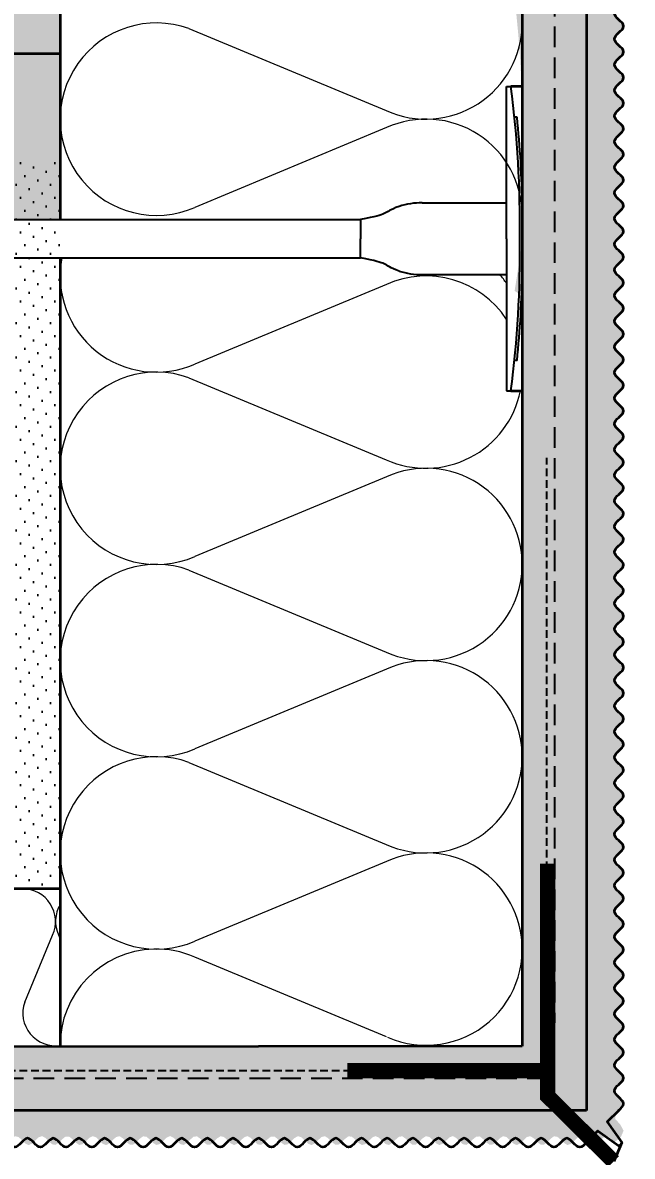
# Model space of a CAD drawing. Header units: millimetres. Extents: x -136099598 to 11807193, y 0 to 779331.
# Drawn here: x 806501 to 809247, y 379149 to 384260 of the extents above; entities that cross this region are included whole.
import ezdxf
from ezdxf import colors
from ezdxf.entities.mleader import LeaderData, LeaderLine
from ezdxf.math import Vec2, Vec3

# ---------------------------------------------------------------- set-up
doc = ezdxf.new("R2010")
doc.units = ezdxf.units.MM
doc.header["$MEASUREMENT"] = 0
doc.linetypes.add('DASHED', pattern=[19.049999999999997, 12.7, -6.35])
for name, color, linetype, lineweight in [('_0', 250, 'Continuous', 9), ('_Линии для надписей', 5, 'Continuous', 9), ('_Штриховки', 250, 'Continuous', 13), ('_Штриховки_точка', 5, 'Continuous', 30), ('АР_Тонкие', 250, 'Continuous', 5), ('Рисунок', 6, 'Continuous', 35)]:
    doc.layers.add(name, color=color, linetype=linetype, lineweight=lineweight)
doc.layers.add('_Дюбель', color=5, linetype='Continuous')
doc.layers.add('_Пунктир', color=6, linetype='DASHED')
doc.styles.add('ISOCPEUR', font='isocpeur.ttf', dxfattribs={"width": 0.7})

# ---------------------------------------------------------------- blocks, each defined once
blk = doc.blocks.new('утеплитель')
at = {"layer": '_Штриховки'}
for p, q in [((-25.97458900007587, 14.5620322346191), (-10.60166635225869, 8.162384554609844)), ((-10.58586496633802, 6.838497686065239), (-25.50526861798312, 0.6238394471720312))]:
    blk.add_line(p, q, dxfattribs=at)
for centre, radius, start, end in [((-28.49999999999955, 7.500000000094474), 7.5, 70.32274650999634, 293.5342702555363), ((-7.521493449437685, 15.02430771533432), 7.52153272777299, 245.825691724005, 359.8148340281726), ((-7.499999495507836, 0.002750887365209564), 7.5, 359.9789847687933, 114.2958742601428)]:
    blk.add_arc(centre, radius, start, end, dxfattribs=at)
blk = doc.blocks.new('УЗЕЛ общий')
at = {"layer": '_Штриховки_точка'}
h = blk.add_hatch(dxfattribs=at)
h.set_pattern_fill('DOTS', color=0, scale=1.903068582934333, angle=44.99999999999999, style=0)
h.set_pattern_definition([(44.99999999999999, (-4891.962199137954, -2784.268734768659), (-1.068127705669402, 3.204383117008204), [0, -3.021121375408251])])
h.paths.add_polyline_path([(662.4610264329822, -527.0793710245644), (646.6063435447286, -511.2246881364135), (804.8455534150726, -511.2225771515978), (804.8455534150726, -325.6093213535087), (802.9408007122711, -324.4345904483216), (804.5576500587067, -314.1406273827479), (804.8455534150726, -292.6099937233694), (804.8455534150726, -281.1771535383614), (804.6101113041532, -272.3945867934699), (804.2650306025189, -266.3175305070645), (803.8732110564015, -261.307884539332), (802.9379912352324, -251.4163773311911), (802.0382992423256, -250.3657546063632), (804.8455534150726, -250.3657546063632), (804.845553275256, -1.818989403545856e-12), (820.7044582728413, -1.818989403545856e-12), (820.7044582728413, -527.0814820093829)])
h = blk.add_hatch(dxfattribs=at)
h.set_pattern_fill('AR-CONC', color=0, scale=0.04757671457335827, angle=2.571095121417787e-44, style=0)
h.set_pattern_definition([(49.99999999999999, (-4891.962199137954, -2784.268734768659), (8.66774799646464, -0.7583293232447337), [0.906336412622475, -9.969700538847222]), (355, (-4891.962199137954, -2784.268734768659), (-1.676737872202845, 9.089847365749517), [0.7250691300979804, -7.975760431077783]), (100.451, (-4891.23988945718, -2784.331928539832), (6.991041460456566, 8.33147667345791), [0.7702670089426704, -8.472937098369371]), (46.1842, (-4891.962199137954, -2781.851837668293), (12.89705015534458, -2.000235836054887), [1.359504618933709, -14.9545508082708]), (96.63559999999991, (-4890.887445912638, -2782.018522687839), (11.29491350170679, 11.77169505073537), [1.155400513413998, -12.70940564755398]), (351.1840000000001, (-4891.962199137954, -2781.851837668293), (11.29493116921017, 11.77167421073318), [1.08760369514697, -11.96364064661667]), (21, (-4890.753750587057, -2782.456061943449), (7.213337863002042, -4.865457385168493), [0.9063364126224751, -9.969700538847222]), (326.0000000000001, (-4890.753750587057, -2782.456061943449), (2.940337462750602, 8.763058292048964), [0.7250691300979795, -7.975760431077772]), (71.4514, (-4890.152642587373, -2782.861515462676), (10.15365546661796, 3.897620418590706), [0.7702670089426704, -8.472937098369375]), (37.49999999999998, (-4891.962199137954, -2784.268734768659), (0.1469455952837531, 4.022850950207217), [0, -7.879084547064716, 0, -8.09660528609411, 0, -8.005971644831863]), (7.499999999999998, (-4891.962199137954, -2784.268734768659), (3.179060011140946, 4.766262613916635), [0, -4.616273461623798, 0, -7.697817264540208, 0, -3.051332589162329]), (327.5, (-4894.657039404787, -2784.268734768659), (6.450955045086014, -0.2725548178032658), [0, -3.021121375408252, 0, -9.42589869127374, 0, -12.50744249419016]), (317.5, (-4895.865487954752, -2784.268734768659), (7.047499782787796, 1.209708906494939), [0, -3.927457788030727, 0, -6.259763489845894, 0, -8.882096843700257])])
h.paths.add_polyline_path([(662.4631374178571, -527.0814820093829), (820.7044582728413, -527.0814820093829), (820.7044582728413, -1.818989403545856e-12), (826.7560328661366, -0.1576002072133633), (828.1984698668257, -229.3344030490143), (827.67571739509, -230.7623050462425), (828.909986384504, -232.1902070435199), (829.8210417748778, -233.6181090408063), (828.8437307843142, -235.0460110380836), (827.6517131658638, -236.4739130353119), (828.2594116358669, -237.9018150326019), (829.6133634338057, -239.3297170298201), (829.4469365194091, -240.7576190271066), (828.0500876017031, -242.1855210243839), (827.7562577599329, -243.6134230216121), (829.0769667388522, -245.041325018904), (829.7973556914967, -246.4692270161349), (828.6718237100304, -247.8971290134086), (827.610773844588, -249.325031010696), (828.4225740626589, -250.7529330079142), (829.7073391079321, -252.1808350052042), (829.306190108473, -253.6087370024325), (827.9167469421518, -255.0366389997098), (827.8609167857212, -256.4645409969962), (829.2360010163975, -257.8924429942153), (829.7424554172321, -259.3203449915018), (828.500767183783, -260.7482469887345), (827.602726290761, -262.1761489860073), (828.5919814693625, -263.6040509832983), (829.7754950250401, -265.0319529805129), (829.15210318967, -266.4598549778029), (827.8021305106249, -267.8877569750357), (827.9860118491943, -269.3156589723221), (829.3834065918945, -270.7435609695995), (829.6600235774531, -272.1714629668277), (828.3342438307027, -273.599364964105), (827.6288235376705, -275.0272669613332), (828.7639512315527, -276.4551689586233), (829.8141485591786, -277.8830709558997), (828.988358386503, -279.3109729531279), (827.7099209344597, -280.7388749504053), (828.127860324983, -282.1667769476335), (829.51550084277, -283.5946789449254), (829.5537427983363, -285.0225809421972), (828.1759362742887, -286.45048293943), (827.6858652536193, -287.8783849367028), (828.9348007242079, -289.3062869339356), (829.8196656845394, -290.7341889312256), (828.818638325145, -292.1620909284402), (827.6438008378627, -293.5899929257312), (828.2827795867943, -295.0178949230176), (829.628601140168, -296.4457969202367), (829.4272957033827, -297.8736989175231), (828.0295271416544, -299.3016009147559), (827.7701688123052, -300.7295029120287), (829.1008473227866, -302.1574049093197), (829.7911770303617, -303.5853069065342), (828.6466256299191, -305.0132089038243), (827.6074528461922, -306.4411109010571), (828.44708701136, -307.8690128983299), (829.7190248632705, -309.2969148956208), (829.2843649187707, -310.7248168928345), (827.898699058278, -312.1527188901846), (827.8780515895342, -313.5806208874128), (829.2584084009868, -315.0085228847029), (829.7320136278304, -316.4364248819211), (828.4760029260669, -317.8643268792084), (827.6044724380481, -319.2922288764821), (828.6170999733149, -320.720130873714), (829.7830893841456, -322.1480328710049), (829.1286330689345, -323.5759348682186), (827.7871346463799, -325.0038368655105), (828.0058309609904, -326.4317388627824), (829.4038013338013, -327.8596408600151), (829.6458581042825, -329.2875428573052), (828.3104528389522, -330.7154448545207), (827.635332746373, -332.1433468518107), (828.7891358464858, -333.5712488490253), (829.8171120792995, -334.9991508463163), (828.963782778068, -336.4270528436027), (827.6985165331862, -337.8549548408355), (828.1498243011883, -339.2828568381083), (829.5333434984223, -340.710758835341), (829.536393083923, -342.1386608326138), (828.153657991963, -343.5665628299048), (827.6965980794648, -344.9944648271367), (828.9595120064332, -346.4223668244094), (829.8175523749669, -347.8502688216422), (828.793496671542, -349.278170818915), (827.6365273412684, -350.706072816206), (828.3063489839551, -352.1339748134342), (829.6433522679745, -353.5618768107115), (829.4073011911842, -354.9897788079425), (828.0093010113924, -356.4176808052171), (827.7845858127712, -357.8455828025035), (829.1245458288486, -359.2734847997353), (829.784340169339, -360.7013867970263), (828.6214573747147, -362.12928879424), (827.6048496986623, -363.5571907915319), (828.4717223860225, -364.9850927888037), (829.7301450188406, -366.4129947860365), (829.262265051424, -367.8408967833266), (827.8810645224876, -369.2687987805421), (827.8956133220927, -370.6967007778321), (829.2805546884774, -372.1246027750467), (829.7209926589294, -373.5525047723377), (828.45134751365, -374.9804067696241), (827.6069500166341, -376.4083087668432), (828.6422618820234, -377.8362107641296), (829.7900391239091, -379.2641127613488), (829.1049672897807, -380.6920147586352), (827.772631149448, -382.1199167559262), (828.0259979810216, -383.547818753158), (829.4238559610112, -384.9757207504308), (829.6311924700294, -386.4036227476636), (828.2868497109157, -387.8315247449364), (827.642494366215, -389.2594267422273), (828.8142848465941, -390.6873287395138), (829.8193519607321, -392.1152307367911), (828.9390905305627, -393.5431327340193), (827.6876835169405, -394.9710347312966), (828.1720571653586, -396.3989367285249), (829.5507670191018, -397.8268387258149), (829.5186222277716, -399.2547407231059), (828.1316465928121, -400.6826427203205), (827.7079042969854, -402.1105447175969), (828.984108656472, -403.5384467148251), (829.814713421687, -404.966348712117), (828.7683173992555, -406.3942507094034), (827.6299042518385, -407.8221527066216), (828.3301082507824, -409.250054703909), (829.6576052413438, -410.6779567011272), (829.3869645567047, -412.1058586984173), (827.9894207835314, -413.5337606956455), (827.7994971864991, -414.9616626929228), (829.1480506833759, -416.3895646902092), (829.7768566831364, -417.8174666874284), (828.5963305211044, -419.2453686847148), (827.6029759757821, -420.6732706819475), (828.4964686119365, -422.1011726792203), (829.7406879997015, -423.5290746765113), (829.2399020819576, -424.9569766737259), (827.8638549094903, -426.3848786710159), (827.9135904075247, -427.8127806682487), (829.3024283049763, -429.2406826655351), (829.7094040852389, -430.6685846628125), (828.4268125204271, -432.0964866600407), (827.6101474508778, -433.524388657318), (828.667455623452, -434.9522906545462), (829.7963326705503, -436.3801926518363), (829.0811174278515, -437.8080946491127), (827.7586315947719, -439.2359966463418), (828.0465013356315, -440.6638986436183), (829.4435588959041, -442.0918006408465), (829.6160382512608, -443.5197026381384), (828.263446022349, -444.9476046354102), (827.6502968223667, -446.375506632643), (828.8393866600836, -447.8034086299158), (829.8208566298144, -449.2313106271486), (828.9142932207924, -450.6592126244386), (827.6774334631045, -452.087114621725), (828.1945473447558, -453.5150166189442), (829.5677598309121, -454.9429186162306), (829.5004418065655, -456.3708206134497), (828.1099136515422, -457.7987226107361), (827.7197723334539, -459.2266246080271), (829.0085790976318, -460.6545266052417), (829.811160399755, -462.0824286025327), (828.7431120840502, -463.51033059975), (827.6239431413705, -464.9382325970964), (828.3540458123334, -466.3661345943283), (829.6713484838256, -467.7940365916011), (829.3662973764021, -469.2219385888338), (827.9698980348785, -470.6498405861066), (827.8148913577315, -472.0777425833976), (829.1713503115479, -473.5056445805676), (829.7687381485594, -474.9335465779159), (828.5712566429884, -476.3614485751341), (827.6018432541168, -477.7893505724214), (828.5213141131098, -479.2172525696396), (829.7506422330061, -480.6451545668679), (829.2172875861306, -482.0730565643344), (827.847081793996, -483.5009585616208), (827.9319712701854, -484.9288605583588), (829.3240176739055, -486.3567625552396), (829.6972594833369, -487.7846645539976), (828.4024095294899, -489.212566553224), (827.6140531652491, -490.6404685469633), (828.6926696000737, -492.0683705355068), (829.8019584428403, -493.4962725392425), (829.0570951243299, -494.9241745695499), (827.7451476128208, -496.3520765629801), (828.0673292647698, -497.7799784493282), (829.4628982841386, -499.2078804012854), (829.6004074604134, -500.6357827315951), (828.2402544994275, -502.0636850580804), (827.6587277990184, -503.4915861796353), (828.8644255170966, -504.9194865800109), (829.821614415212, -506.3473904734856), (828.8894163197274, -507.7752989457804), (827.6677860493674, -509.2031982617627), (828.2172415519035, -510.6310772075394), (829.5842617415492, -512.0589760113098), (829.4819733981858, -513.4869514057073), (828.0886871251878, -514.914902625329), (827.7319581988868, -516.3425969552945), (829.0320779355825, -517.7702206644344), (829.807158476382, -519.1986258372935), (828.7207932820893, -520.6277528516803), (827.619520958222, -522.0547129169863), (828.3689663248952, -523.4779649122675), (829.6767523259041, -524.9064988426544), (829.371369859844, -526.3500764966766), (827.9899479650794, -527.7840610275452), (827.7678044442455, -529.1646927821712), (829.033056108341, -530.5470510683372), (829.8688028283068, -532.0999741896521), (829.1367851036503, -533.7507858592726), (827.6014631085, -534.9054304628371), (826.7697284819442, -534.0532596751173), (825.9379938563216, -533.474293827283), (825.1062592306989, -533.6025113024816), (824.274524604145, -534.3225685102516), (823.4427899785223, -535.1602254629715), (822.6110553519702, -535.6350553302782), (821.7793207254144, -535.3644560278799), (820.9475860988623, -534.5860092446555), (820.1158514732379, -533.7795848620472), (819.2841168466857, -533.4256028217524), (818.4523822210631, -533.8269381607124), (817.6206475945073, -534.6470557840803), (816.7889129688847, -535.4055288612581), (815.9571783423307, -535.6236728901158), (815.1254437167081, -535.1077633005771), (814.293709090156, -534.2626935722228), (813.4619744646498, -533.5688905356947), (812.6302398380958, -533.4958939950475), (811.7985052124732, -534.1096590998932), (810.9667705859174, -534.9629621979111), (810.1350359602948, -535.5753764585679), (809.3033013337408, -535.500153691537), (808.4715667081182, -534.8052518066688), (807.639832081566, -533.9604340741498), (806.8080974559434, -533.4461273246707), (805.9763628293877, -533.6664035617023), (805.1446282037668, -534.4257234914548), (804.3128935772111, -535.245337123185), (803.4811589506589, -535.6448176263084), (802.6494243241032, -535.2888914139648), (801.8176896984824, -534.4818721745714), (800.9859550728597, -533.7041813788965), (800.154220446304, -533.4356573208206), (799.3224858206813, -533.9121808931695), (798.4907511941292, -534.7501807068793), (797.6590165685047, -535.4692299313174), (796.8272819419526, -535.5952442428834), (795.9955473164464, -535.0148366857638), (795.1638126898906, -534.1625750329858), (794.3320780642698, -533.5188861150109), (793.500343437714, -533.5407025543682), (792.6686088120914, -534.2082753609284), (791.8368741855393, -535.0580801176111), (791.0051395599148, -535.6096899937693), (790.1734049333627, -535.4409594564058), (789.3416703068069, -534.702940135583), (788.5099356811843, -533.872311010331), (787.6782010546322, -533.4294989110804), (786.8464664280782, -533.7379892365889), (786.0147318024556, -534.529736336367), (785.1829971758998, -535.3244710950121), (784.3512625502772, -535.6418723352426), (783.5195279237232, -535.2069085355206), (782.6877932981006, -534.3781523919897), (781.8560586715485, -533.6360307352033), (781.0243240459258, -533.4576904851292), (780.19258941937, -534.0025667389145), (779.3608547937492, -534.851613191031), (778.5291201671935, -535.5244030106551), (777.6973855415708, -535.55611208147), (776.8656509160646, -534.9180421087831), (776.0339162895107, -534.065424083472), (775.202181663888, -533.47868483614), (774.3704470373359, -533.594939476653), (773.5387124117133, -534.3094844329025), (772.7069777851575, -535.1489552962448), (771.8752431586036, -535.6329252360456), (771.0435085320514, -535.3736120094136), (770.2117739064288, -534.5993108046987), (769.380039279873, -533.7897058385861), (768.5483046542522, -533.4252227005809), (767.7165700276964, -533.8164529720843), (766.8848354020738, -534.6337916899365), (766.0531007755217, -535.3968120235668), (765.221366149899, -535.6264939426064), (764.3896315233451, -535.1193227475769), (763.5578968977225, -534.2756652518883), (762.7261622711667, -533.5759482859285), (761.894427645544, -533.4908869598175), (761.0626930189919, -534.0972803430486), (760.2309583934839, -534.9505378814356), (759.3992237669318, -535.5702327443723), (758.5674891413091, -535.5070917609437), (757.7357545147552, -534.8181949246518), (756.9040198891325, -533.9720560788), (756.0722852625768, -533.4491020540327), (755.2405506360246, -533.6577894068469), (754.408816010402, -534.4124709609168), (753.577081383848, -535.2347723788998), (752.7453467572923, -535.644266830248), (751.9136121316697, -535.2989267056564), (751.081877506047, -534.4951791690719), (750.2501428794931, -533.7134339141048), (749.4184082538704, -533.4336870325815), (748.5866736273183, -533.9009794132608), (747.7549390016957, -534.7370741971108), (746.9232043751399, -535.461544553722), (746.0914697495191, -535.5994924435963), (745.2597351229633, -535.0269494052782), (744.4280004973407, -534.1752261093361), (743.5962658707886, -533.524749386329), (742.7645312452805, -533.5344313896658), (741.9327966187284, -534.1955063503719), (741.1010619931058, -535.0461394231534), (740.26932736655, -535.6059037774276), (739.4375927399979, -535.4489986363769), (738.6058581143734, -534.7161104884444), (737.7741234878213, -533.8832863740827), (736.9423888612655, -533.4309531239005), (736.1106542356429, -533.7284369899426), (735.2789196090889, -534.5164195898278), (734.4471849834663, -535.3147160104563), (733.6154503569142, -535.6429587109451), (732.7837157312915, -535.2177189001377), (731.9519811047358, -534.3913605836142), (731.1202464791149, -533.6443105918734), (730.2885118525592, -533.4542342670775), (729.4567772269365, -533.9907532049274), (728.6250426003844, -534.8387685029038), (727.7933079747618, -535.5178533304725), (726.9615733491373, -535.5616831931857), (726.1298387225852, -534.9306038635723), (725.298104097079, -534.0776503193647), (724.466369470525, -533.4832493912127), (723.6346348439693, -533.587508419776), (722.8029002183466, -534.2964294059648), (721.9711655917945, -535.1376024611236), (721.1394309652387, -535.6306007546982), (720.3076963396179, -535.3826480627204), (719.4759617130621, -534.6126041551934), (718.6442270874395, -533.7999303243123), (717.8124924608874, -533.4250533856566), (716.9807578352629, -533.8060668709659), (716.1490232087108, -534.6205149645839), (715.3172885830882, -535.3879708359191), (714.4855539565324, -535.6291250297363), (713.6538193309098, -535.13080394795), (712.8220847043558, -534.2886704034927), (711.9903500787332, -533.5831512269369), (711.158615452181, -533.4860490491728), (710.3268808265584, -534.084958992099), (709.4951462000026, -534.9380592522066), (708.6634115743818, -535.5649229987903), (707.831676947826, -535.5138815464461), (706.9999423222034, -534.8311014774963), (706.1682076956513, -533.9837532371048), (705.3364730690973, -533.4522636557376), (704.5047384435911, -533.6493026949929), (703.6730038170354, -534.3992341547146), (702.8412691914127, -535.2241116402583), (702.0095345648588, -535.6435083211554), (701.1777999392361, -535.308855395112), (700.346065312684, -534.508491279923), (699.5143306870614, -533.7228032844141), (698.6825960605056, -533.4319142245395), (697.8508614348848, -533.8898636948006), (697.019126808329, -534.7239417302044), (696.1873921827064, -535.4537215003093), (695.3556575561543, -535.6035640049549), (694.5239229305316, -535.0389972041012), (693.6921883039777, -534.187923983729), (692.860453678355, -533.5307711742207), (692.0287190517993, -533.5283160236004), (691.1969844261766, -534.1827814198487), (690.3652497996227, -535.0341310900112), (689.5335151730706, -535.601938203662), (688.7017805465148, -535.4569028584528), (687.8700459210086, -534.7292576021018), (687.0383112944546, -533.8943502174243), (686.206576668832, -533.4326075349118), (685.3748420422799, -533.7189988603941), (684.5431074166572, -534.5031052415889), (683.7113727901014, -535.3048516056024), (682.8796381644806, -535.643840091654), (682.0479035379249, -535.2284359884679), (681.2161689123022, -534.4045872176821), (680.3844342857501, -533.652720609638), (679.5526996601257, -533.4509622032665), (678.7209650335735, -533.9790121064161), (677.8892304079509, -534.8258845316595), (677.0574957823283, -535.5111526484425), (676.2257611557725, -535.5670909915652), (675.3940265301517, -534.9431140236411), (674.5622919035959, -534.0899366792319), (673.7305572770438, -533.48798578892), (672.8988226514211, -533.5802198355677), (672.0670880248672, -534.2834051329583), (671.2353533983114, -535.1261686612725), (670.6606577913644, -535.3833699012057)])
h = blk.add_hatch(dxfattribs=at)
h.set_pattern_fill('DOTS', color=0, scale=1.903068582934331, angle=135, style=0)
h.set_pattern_definition([(225, (3606.785757705627, 5125.388058313809), (-3.204383117008204, 1.068127705669401), [0, -3.021121375408248])])
h.paths.add_polyline_path([(677.9743145527918, -1.818989403545856e-12), (690.661438438985, -1.818989403545856e-12), (690.661438438985, -306.7645007006504), (677.9743145527918, -306.7645007006504)])
h = blk.add_hatch(dxfattribs=at)
h.set_pattern_fill('DOTS', color=0, scale=1.903068582934331, angle=135, style=0)
h.set_pattern_definition([(225, (3606.785757705627, 5148.922673122768), (-3.204383117008204, 1.068127705669401), [0, -3.021121375408248])])
h.paths.add_polyline_path([(677.9743145527918, -292.7451900681363), (690.661438438985, -292.7452094372447), (690.661438438985, -472.2612340433725), (646.6042325597373, -472.2612340433725), (646.6042325597373, -459.5741101571502), (677.9743145527918, -459.5741101571502)])
at = {"layer": '_Дюбель'}
for p, q in [((800.9447640247527, -311.5221527888671), (800.9447640247527, -273.9003694153362)), ((800.9447640247527, -273.9003694153362), (802.0382992423256, -273.9003694153362)), ((803.5511897345441, -281.4365875513031), (802.9140117994393, -281.4365875513031)), ((780.1097036277079, -302.6410648897754), (800.9447640247527, -302.6410648897754)), ((804.8455534150726, -303.790531957944), (804.8455534150726, -319.2537736198165)), ((593.8975168659254, -306.7645007006504), (764.8827792161046, -306.7645007006504)), ((764.8827792161046, -306.7645007006504), (764.8827792161046, -311.5221527888671)), ((764.8827792161046, -316.2798048770956), (764.8827792161046, -311.5221527888671)), ((800.9447640247527, -311.5221527888671), (800.9447640247527, -349.143936162468)), ((593.8975168648758, -316.2798048770956), (764.8827792161046, -316.2798048770956)), ((780.1097036277079, -320.4032406879714), (800.9447640247527, -320.4032406879714)), ((803.5511897345441, -341.6077180264429), (802.9140117994393, -341.6077180264429)), ((800.9447640247527, -349.143936162468), (802.0382992423256, -349.143936162468))]:
    blk.add_line(p, q, dxfattribs=at)
for centre, radius, start, end in [((544.4062192304409, -307.656342373376), 259.8340900689788, 359.1475222005018, 7.464597598551572), ((544.4062192304409, -307.656342373376), 260.4680235283222, 0.8504028672022759, 5.777408199286068), ((780.1097036277079, -321.6590686701093), 19.01800378030664, 90, 107.4391510339841), ((544.4062192304409, -315.3879632043709), 259.8340900689788, 352.5354024014484, 0.8524777994981688), ((780.1097036277079, -301.3852369076367), 19.01800378030664, 252.5608489660158, 270), ((544.4062192304409, -315.3879632043709), 260.4680235283222, 354.2225918007139, 359.1495971327977)]:
    blk.add_arc(centre, radius, start, end, dxfattribs=at)
for points in [[(774.4101454316988, -303.5152128462223), (769.8085723089189, -305.2825548235151), (772.3738134900941, -305.3945353442132), (764.8827792161046, -306.7645007006504)], [(774.4101454316988, -319.5290927315245), (769.8085723089189, -317.7617507542309), (772.3738134900941, -317.6497702335328), (764.8827792161046, -316.2798048770956)]]:
    blk.add_open_spline(points, degree=3, dxfattribs=at)
at = {"layer": '_Пунктир', "ltscale": 0.4}
for p, q in [((812.7750058440142, -1.818989403545856e-12), (812.7750058440142, -505.4344990574054)), ((811.1175662632468, -519.1520295804949), (654.5336849886826, -519.1520295804949))]:
    blk.add_line(p, q, dxfattribs=at)
at = {"layer": '_Пунктир', "ltscale": 0.15}
for p, q in [((810.8826779751689, -504.5398461168661), (810.8826779751689, -365.7088595358682)), ((811.1175662632468, -517.2575838971416), (652.6392393051065, -517.2575838971416))]:
    blk.add_line(p, q, dxfattribs=at)
at = {"layer": '_Штриховки'}
for p, q in [((771.2695083477884, -322.8299185182132), (723.9484277384472, -342.5414532650475)), ((722.4598462797585, -345.8918227559361), (771.219389812497, -366.1901034920766)), ((771.2695083477884, -370.3891826702165), (723.9484277384472, -390.1007174169963)), ((681.9108698455966, -500.2888516105186), (688.816344952038, -483.7008549010816)), ((690.2448716884846, -483.6838045754148), (690.6724160257163, -484.710201571319)), ((771.2695083477884, -508.8706942214949), (723.9484277384472, -489.1591594746569))]:
    blk.add_line(p, q, dxfattribs=at)
for centre, radius, start, end in [((714.449795725699, -320.7317780659505), 23.78835728667914, 169.2135358553892, 293.5342702344074), ((781.0571977287182, -344.5114101407116), 23.78835728667914, 33.27769793116607, 114.2958742760809), ((781.0571977287182, -335.6358103179246), 23.78835728667914, 33.27769793116607, 39.81696682449763), ((714.449795725699, -368.2910422178993), 23.78835728667914, 70.32274649015538, 293.5342702344074), ((780.9890236142674, -344.4255861825541), 23.85665438289523, 245.825691781031, 348.5928774554337), ((781.0571977287182, -392.0706742926704), 23.78835728667914, 359.9789847697053, 114.2958742760809), ((681.4120561633608, -480.3772254815412), 8.11603382106096, 335.8256916994149, 89.81483400891123), ((697.6209151384555, -480.3540326479415), 8.092799148928245, 149.2636310904108, 204.2958742462775), ((781.057196128475, -487.1804773850599), 23.78835728667914, 246.4657297655926, 15.28218928137549), ((714.449795725699, -510.9688346737539), 23.78835728667914, 91.55187469047881, 180.8536952942892), ((714.449795725699, -510.9688346737539), 23.78835728667914, 66.46572976559253, 91.55187469047881), ((689.5310843065963, -503.0138708093027), 8.092799148928245, 160.3227465274142, 278.2734444367701)]:
    blk.add_arc(centre, radius, start, end, dxfattribs=at)
at = {"layer": 'Рисунок'}
for p, q in [((690.661438438985, -1.818989403545856e-12), (690.661438438985, -306.7644813315292)), ((804.8455534150726, -1.818989403545856e-12), (804.8455534150726, -273.9003694153362)), ((820.7044582728413, -1.818989403545856e-12), (820.7044582728413, -527.0814820093974)), ((690.661438438985, -265.8383028168773), (677.9743145527918, -265.8383028168773)), ((804.8455534150726, -273.9003694153362), (802.0380508882827, -273.9003694153362)), ((804.8455534150726, -273.9003694153362), (804.8455534150726, -511.2225771516123)), ((690.661438438985, -316.279824246204), (690.661438438985, -380.182105816044)), ((802.0382992423256, -349.143936162468), (804.8455534150726, -349.143936162468)), ((690.661438438985, -380.182105816044), (690.661438438985, -472.2612340433852)), ((690.661438438985, -472.2612340433852), (646.6042325597373, -472.2612340433852)), ((690.661438438985, -472.2612340433852), (690.661438438985, -472.2612340433852)), ((690.661438438985, -472.2612340433852), (690.6958835849673, -511.32323512946)), ((804.8455534150726, -511.2225771516123), (639.7722289496469, -511.3681399645457)), ((820.7044582728413, -527.0814820093974), (662.4631374175078, -527.0814820093974))]:
    blk.add_line(p, q, dxfattribs=at)
at = {"layer": 'Рисунок', "const_width": 3.806137165868661}
for points in [[(811.1175662632468, -524.4299801890038), (811.1175662632468, -466.0786799804073)], [(811.1175662632468, -517.2575838971416), (761.6462038142508, -517.2575838971416)], [(810.5698989739776, -523.0153550374671), (827.403052229145, -539.7350142733048)]]:
    blk.add_lwpolyline(points, dxfattribs=at)
at = {"layer": 'Рисунок'}
for points in [[(828.6627714114147, -527.0814820093974), (825.7849343410362, -529.859046028796), (829.4310609932872, -535.0396977142545), (827.4438741395134, -539.6953362326312)], [(820.7044582728413, -535.0397951479545), (823.4820222922717, -532.1619580775177), (828.6626739777275, -535.8080847298424), (829.2011996782967, -535.5782234147482)]]:
    blk.add_lwpolyline(points, dxfattribs=at)
for points, knots in [([(828.6219495010446, -527.1211600500537), (829.2113026322913, -526.5478767609629), (830.9879950443883, -524.8886297844583), (825.3918072471279, -522.2232072276538), (832.0391186668439, -519.0452124795729), (825.3819768141857, -515.8750964844221), (832.0417527235695, -512.7028693837519), (825.3812710220827, -509.5312079521709), (832.0419418407255, -506.3593949499627), (825.3812203474245, -503.1876225609903), (832.0419554184773, -500.0158392897283), (825.3812167100277, -496.8440589343681), (832.04195639299, -493.6722777976847), (825.3812164482097, -490.5004968703752), (832.0419564629574, -487.3287158869935), (825.3812164302799, -484.1569349185738), (832.0419564686617, -480.9851539461961), (825.3812164284172, -477.8133729748661), (832.0419564686617, -474.6415920032478), (825.3812164284172, -471.4698110316967), (832.0419564686617, -468.2980300601503), (825.3812164284172, -465.1262490885856), (832.0419564686617, -461.9544681170255), (825.3812164284172, -458.7826871454754), (832.0419564686617, -455.6109061739144), (825.3812164284172, -452.4391252023515), (832.0419564686617, -449.2673442308005), (825.3812164284172, -446.0955632592404), (832.0419564686617, -442.9237822876767), (825.3812164284172, -439.7520013161266), (832.0419564686617, -436.5802203445664), (825.3812164284172, -433.4084393730018), (832.0419564686617, -430.2366584014553), (825.3812164284172, -427.0648774299043), (832.0419564686617, -423.8930964583442), (825.3812164284172, -420.7213154867814), (832.0419564686617, -417.5495345152303), (825.3812164284172, -414.3777535436702), (832.0419564686617, -411.2059725721065), (825.3812164284172, -408.0341916005591), (832.0419564686617, -404.8624106289963), (825.3812164284172, -401.6906296574307), (832.0419564686617, -398.5188486858851), (825.3812164284172, -395.3470677143205), (832.0419564686617, -392.1752867427567), (825.3812164284172, -389.0035057712103), (832.0419564686617, -385.8317247996602), (825.3812164284172, -382.6599438281), (832.0419564686617, -379.4881628565354), (825.3812164284172, -376.3163818849889), (832.0419564686617, -373.1446009134252), (825.3812164284172, -369.9728199418605), (832.0419564686617, -366.8010389703149), (825.3812164284172, -363.6292579987503), (832.0419564686617, -360.4574770271865), (825.3812164284172, -357.2856960556401), (832.0419564686617, -354.1139150840754), (825.3812164284172, -350.9421341125299), (832.0419564686617, -347.7703531409652), (825.3812164284172, -344.5985721694187), (832.0419564686617, -341.426791197855), (825.3812164284172, -338.2550102262903), (832.0419564686617, -335.0832292547448), (825.3812164284172, -331.9114482831792), (832.0419564686617, -328.7396673116191), (825.3812164284172, -325.567886340069), (832.0419564686617, -322.3961053685052), (825.3812164284172, -319.2243243969451), (832.0419564686617, -316.0525434253941), (825.3812164284172, -312.880762453834), (832.0419564686617, -309.7089814822839), (825.3812164284172, -306.5372005107201), (832.0419564686617, -303.3654195391737), (825.3812164284172, -300.193638567609), (832.0419564686617, -297.0218575960489), (825.3812164284172, -293.8500766244988), (832.0419564686617, -290.678295652935), (825.3812164284172, -287.5065146813749), (832.0419564686617, -284.3347337098239), (825.3812164284172, -281.1629527382638), (832.0419564686617, -277.9911717667001), (825.3812164284172, -274.8193907951527), (832.0419564686617, -271.6476098235898), (825.3812164284172, -268.4758288520388), (832.0419564686617, -265.3040478804787), (825.3812164284172, -262.1322669089277), (832.0419564686617, -258.9604859373649), (825.3812164284172, -255.7887049658048), (832.0419564686617, -252.6169239942537), (825.3812164284172, -249.4451430226936), (832.0419564686617, -18.15261665318576), (825.3812164284172, -14.9808356816211), (832.0419564686617, -11.80905471007554), (825.3812164284172, -8.637273738510885), (832.0419564686617, -5.465492766947136), (825.9958648516931, -2.586401520779873), (828.7625709192962, -0.7645705984614324), (829.40544821002, -1.818989403545856e-12)], [3.00325970649609, 3.00325970649609, 3.00325970649609, 3.00325970649609, 3.661966684720189, 4.882622246293586, 6.103277807866982, 7.323933369440379, 8.544588931013775, 9.765244492587172, 10.98590005416057, 12.20655561573396, 13.42721117730736, 14.64786673888076, 15.86852230045415, 17.08917786202755, 18.30983342360095, 19.53048898517434, 20.75114454674774, 21.97180010832113, 23.19245566989453, 24.41311123146792, 25.63376679304132, 26.85442235461471, 28.07507791618811, 29.2957334777615, 30.5163890393349, 31.73704460090829, 32.95770016248169, 34.17835572405508, 35.39901128562848, 36.61966684720187, 37.84032240877526, 39.06097797034866, 40.28163353192205, 41.50228909349545, 42.72294465506884, 43.94360021664224, 45.16425577821563, 46.38491133978903, 47.60556690136242, 48.82622246293582, 50.04687802450921, 51.26753358608261, 52.488189147656, 53.7088447092294, 54.92950027080279, 56.15015583237619, 57.37081139394958, 58.59146695552298, 59.81212251709637, 61.03277807866976, 62.25343364024316, 63.47408920181655, 64.69474476338995, 65.91540032496334, 67.13605588653674, 68.35671144811013, 69.57736700968353, 70.79802257125692, 72.01867813283032, 73.23933369440371, 74.4599892559771, 75.6806448175505, 76.9013003791239, 78.12195594069729, 79.34261150227069, 80.56326706384408, 81.78392262541747, 83.00457818699087, 84.22523374856426, 85.44588931013766, 86.66654487171105, 87.88720043328445, 89.10785599485784, 90.32851155643124, 91.54916711800463, 92.76982267957803, 93.99047824115142, 95.21113380272482, 96.43178936429821, 97.6524449258716, 98.873100487445, 100.0937560490184, 101.3144116105918, 102.5350671721652, 103.7557227337386, 104.976378295312, 106.1970338568854, 107.4176894184588, 108.6383449800322, 109.8590005416056, 111.0796561031789, 112.3003116647523, 113.5209672263257, 114.7416227878991, 115.9622783494725, 117.1829339110459, 118.0656657531248, 118.0656657531248, 118.0656657531248, 118.0656657531248]), ([(820.7441363135003, -534.998973237557), (820.1708530244068, -535.5883263688011), (818.5116060479195, -537.3650187809271), (815.8461834911141, -531.7688309836822), (812.6681887430041, -538.4161424032936), (809.4980727478978, -531.759000550679), (806.325845647314, -538.4187764600383), (803.1541842156457, -531.7582947586225), (799.9823712134403, -538.418965577177), (796.8105988244661, -531.7582440839469), (793.6388155532204, -538.4189791549597), (790.4670351978275, -531.7582404465647), (787.295254061175, -538.4189801295315), (784.1234731338336, -531.758240184734), (780.9516921504983, -538.4189801994826), (777.7799111820641, -531.7582401667778), (774.6081302096718, -538.4189802051578), (771.4363492383291, -531.7582401648833), (768.2645682667498, -538.4189802051578), (765.0927872951743, -531.7582401648833), (761.9210063235951, -538.4189802051578), (758.7492253521359, -531.7582401648833), (755.5774443805567, -538.4189802051578), (752.4056634089811, -531.7582401648833), (749.2338824374019, -538.4189802051578), (746.0621014658263, -531.7582401648833), (742.8903204942471, -538.4189802051578), (739.718539522788, -531.7582401648833), (736.5467585512088, -538.4189802051433), (733.3749775796332, -531.7582401648833), (730.2031966080558, -538.4189802051433), (727.0314156364766, -531.7582401648833), (723.859634664901, -538.4189802051433), (720.6878536934382, -531.7582401648833), (717.5160727218627, -538.4189802051433), (714.3442917502834, -531.7582401648833), (711.1725107787079, -538.4189802051433), (708.0007298071287, -531.7582401648833), (704.8289488355531, -538.4189802051433), (701.6571678640903, -531.7582401648833), (698.4853868925147, -538.4189802051433), (695.3136059209355, -531.7582401648833), (692.14182494936, -538.4189802051433), (688.9700439777807, -531.7582401648833), (685.7982630063216, -538.4189802051433), (682.6264820347424, -531.7582401648833), (679.4547010631668, -538.4189802051433), (676.2829200915876, -531.7582401648833), (673.1111391200102, -538.4189802051433), (670.8448956128577, -533.6598688401436), (669.6359124295996, -534.0242103377122), (669.4841895701247, -534.1025341615896)], [3.00325970649609, 3.00325970649609, 3.00325970649609, 3.00325970649609, 3.661966684720189, 4.882622246293586, 6.103277807866982, 7.323933369440379, 8.544588931013775, 9.765244492587172, 10.98590005416057, 12.20655561573396, 13.42721117730736, 14.64786673888076, 15.86852230045415, 17.08917786202755, 18.30983342360095, 19.53048898517434, 20.75114454674774, 21.97180010832113, 23.19245566989453, 24.41311123146792, 25.63376679304132, 26.85442235461471, 28.07507791618811, 29.2957334777615, 30.5163890393349, 31.73704460090829, 32.95770016248169, 34.17835572405508, 35.39901128562848, 36.61966684720187, 37.84032240877526, 39.06097797034866, 40.28163353192205, 41.50228909349545, 42.72294465506884, 43.94360021664224, 45.16425577821563, 46.38491133978903, 47.60556690136242, 48.82622246293582, 50.04687802450921, 51.26753358608261, 52.488189147656, 53.7088447092294, 54.92950027080279, 56.15015583237619, 57.37081139394958, 58.59146695552298, 59.81212251709637, 61.03277807866976, 61.20794908245209, 61.20794908245209, 61.20794908245209, 61.20794908245209])]:
    blk.add_open_spline(points, degree=3, knots=knots, dxfattribs=at)
at = {"layer": '_Линии для надписей', "xscale": 3.171780971557218, "yscale": 3.171780971557218, "zscale": 3.171780971557218}
for p in [(804.8455534150726, -305.7383402691803), (804.8455534150726, -439.6386636568232), (804.8455534150726, -487.1979278088429)]:
    blk.add_blockref('утеплитель', p, dxfattribs=at)
at = {"layer": 'АР_Тонкие'}
ml = blk.add_multileader_mtext('Standard', dxfattribs=at)
ml.set_content('\\pxsm1,ql;Рулонные шторы', color=256, style='ISOCPEUR')
ml.set_leader_properties()
ml.build(insert=Vec2(0, 0))
ml.multileader.update_dxf_attribs({"text_left_attachment_type": 6, "text_right_attachment_type": 6, "dogleg_length": 100, "arrow_head_size": 13.71090743536162})
ctx = ml.context
ctx.base_point, ctx.char_height, ctx.arrow_head_size, ctx.landing_gap_size, ctx.plane_origin, ctx.plane_x_axis = Vec3(360.7256316812489, -397.5286848241376), 13.71090743536162, 13.71090743536162, 1.371090743536162, Vec3(-1003.793613625514, -1249.292347431736), Vec3(-1, 0)
ctx.left_attachment, ctx.right_attachment = 6, 6
notes = []
notes.append((ctx, [(1, (1, 1, 0), (366.2099946553935, -397.5286848241376), (-1, 0), 5.484362974144649, [(0, [(400.7896473558521, -353.7895597429633)], 0, [])])]))
ctx.mtext.insert, ctx.mtext.width, ctx.mtext.defined_height, ctx.mtext.flow_direction = Vec3(261.4586618492308, -379.7045051581675), 269.5572562834479, 36.25126557696304, 5
for ctx, leaders in notes:
    for number, flags, end, landing, length, lines in leaders:
        leader = LeaderData()
        leader.index, (leader.has_last_leader_line, leader.has_dogleg_vector, leader.attachment_direction) = number, flags
        leader.last_leader_point, leader.dogleg_vector, leader.dogleg_length = Vec3(end), Vec3(landing), length
        for number, points, colour, breaks in lines:
            line = LeaderLine()
            line.index, line.vertices, line.color, line.breaks = number, Vec3.list(points), colors.encode_raw_color(colour), breaks
            leader.lines.append(line)
        ctx.leaders.append(leader)

msp = doc.modelspace()

# ---------------------------------------------------------------- block references
at = {"layer": '_0', "xscale": 18.233658215449, "yscale": 18.233658215449, "zscale": 18.233658215449}
msp.add_blockref('УЗЕЛ общий', (794076.6270341562, 388966.1843956076), dxfattribs=at)

doc.saveas('drawing.dxf')
